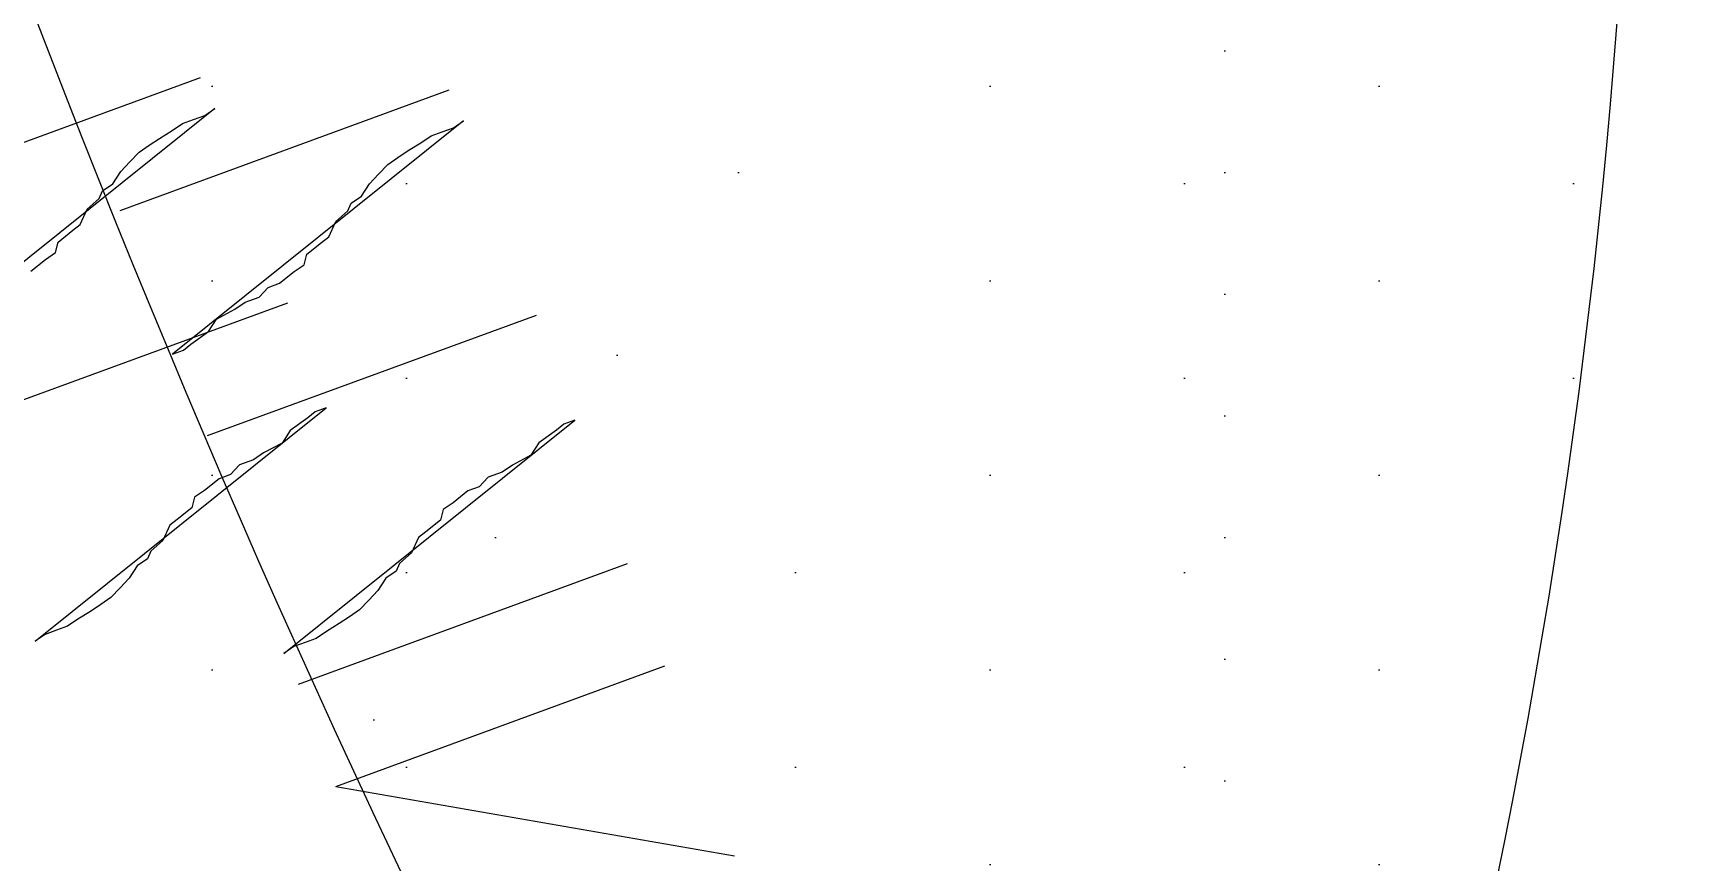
# Model space of a CAD drawing. Extents: x 3694 to 117786, y 20013 to 108631.
# Drawn here: x 68220.6 to 68315, y 30373.9 to 30421.5 of the extents above; entities that cross this region are included whole.
import ezdxf

# ---------------------------------------------------------------- set-up
doc = ezdxf.new("R2010")
doc.units = 0
doc.header["$LTSCALE"] = 1000
doc.header["$MEASUREMENT"] = 0
doc.layers.add('家具', color=253, linetype='Continuous')

msp = doc.modelspace()

# ---------------------------------------------------------------- hatches: boundary and pattern name
at = {"layer": '家具'}
h = msp.add_hatch(dxfattribs=at)
h.set_pattern_fill('DOTS', color=8, scale=335.28, angle=-90, style=0)
h.set_pattern_definition([(270, (40764.087, 11180.682), (-20.955, -10.4775), [0, -20.955])])
edge = h.paths.add_edge_path()
edge.add_spline(control_points=[(67993.171, 30063.85), (67991.347, 30072.905), (67989.564, 30081.936), (67984.129, 30110.343), (67980.695, 30129.634), (67974.752, 30168.036), (67972.296, 30187.076), (67967.7, 30231.647), (67965.824, 30257.252), (67961.066, 30334.956), (67959.04, 30388.061), (67952.128, 30468.763), (67949.186, 30495.816), (67943.11, 30536.435), (67940.807, 30549.981), (67935.525, 30577.052), (67932.521, 30590.639), (67925.162, 30620.115), (67920.727, 30635.84), (67913.02, 30661.97), (67909.81, 30672.52), (67906.634, 30682.959)], knot_values=[0.007594, 0.007594, 0.007594, 0.007594, 1.009332, 1.009332, 3.166904, 3.166904, 5.324476, 5.324476, 8.146714, 8.146714, 13.786985, 13.786985, 16.607121, 16.607121, 18.017189, 18.017189, 19.427256, 19.427256, 21.1184, 21.1184, 22.28816, 22.28816, 22.28816, 22.28816], degree=3, periodic=0)
edge.add_ellipse((69823.205, 31244.763), major_axis=(1412.244, 1412.244), ratio=1, start_angle=138.557148, end_angle=151.337437, ccw=False)
edge.add_ellipse((69823.205, 30996.932), major_axis=(1412.244, 1412.244), ratio=1, start_angle=118.662563, end_angle=131.442852, ccw=False)
edge.add_spline(control_points=[(67906.634, 31558.737), (67909.81, 31569.175), (67913.02, 31579.726), (67920.727, 31605.856), (67925.162, 31621.581), (67932.521, 31651.056), (67935.525, 31664.643), (67940.807, 31691.714), (67943.11, 31705.261), (67949.186, 31745.88), (67952.128, 31772.932), (67957.218, 31832.352), (67959.059, 31864.616), (67960.781, 31896.489)], knot_values=[0.007594, 0.007594, 0.007594, 0.007594, 1.177354, 1.177354, 2.868498, 2.868498, 4.278566, 4.278566, 5.688634, 5.688634, 8.508769, 8.508769, 11.917873, 11.917873, 11.917873, 11.917873], degree=3, periodic=0)
edge.add_ellipse((67966.547, 31918.918), major_axis=(-16.375, 16.375), ratio=1, start_angle=120.58246, end_angle=134.19648)
edge.add_ellipse((68102.117, 32282.875), major_axis=(-290.107, 290.107), ratio=1, start_angle=115.65651, end_angle=125.45708)
edge.add_ellipse((67321.82, 31759.471), major_axis=(510.616, 510.616), ratio=1, start_angle=303.721551, end_angle=324.469816, ccw=False)
edge.add_ellipse((63554.823, 31287.666), major_axis=(3173.046, 3173.046), ratio=1, start_angle=308.357975, end_angle=319.22468, ccw=False)
edge.add_ellipse((67013.867, 30385.319), major_axis=(-756.088, 756.088), ratio=1, start_angle=220.522212, end_angle=246.006973, ccw=False)
edge.add_ellipse((68093.523, 30275.821), major_axis=(20.775, 20.775), ratio=1, start_angle=72.68605, end_angle=150.65031)
edge.add_ellipse((68351.803, 30519.224), major_axis=(269.526, 269.526), ratio=1, start_angle=176.25132, end_angle=213.93034)
edge.add_ellipse((68627.268, 30299.265), major_axis=(-269.545, 269.545), ratio=1, start_angle=68.84747, end_angle=70.56357)
edge.add_ellipse((68342.567, 28632.013), major_axis=(1063.437, 1063.437), ratio=1, start_angle=47.255077, end_angle=54.694715)
edge.add_ellipse((68138.88, 29903.694), major_axis=(153.102, 153.102), ratio=1, start_angle=58.23516, end_angle=87.29579)
edge = h.paths.add_edge_path()
edge.add_ellipse((68052.888, 29947.418), major_axis=(-59.621, 59.621), ratio=1, start_angle=82.28214, end_angle=111.86653, ccw=False)
edge.add_ellipse((68101.68, 29975.411), major_axis=(99.196, 99.196), ratio=1, start_angle=154.31922, end_angle=169.30677, ccw=False)
edge.add_ellipse((68226.478, 31486.223), major_axis=(1116.039, 1116.039), ratio=1, start_angle=215.621951, end_angle=236.675883)
edge.add_spline(control_points=[(68545.89, 29940.565), (68546.088, 29938.378), (68546.942, 29928.791), (68547.53, 29918.779), (68548.385, 29909.38)], knot_values=[0, 0, 0, 0, 0.241803, 1.05283, 1.05283, 1.05283, 1.05283], degree=3, periodic=0)
edge.add_ellipse((68586.297, 29912.68), major_axis=(-26.909, 26.909), ratio=1, start_angle=49.72716, end_angle=121.22323)
edge.add_ellipse((68256.115, 33919.223), major_axis=(2868.191, 2868.191), ratio=1, start_angle=221.659547, end_angle=229.540688, ccw=False)
edge = h.paths.add_edge_path()
edge.add_ellipse((68052.888, 32294.278), major_axis=(59.621, 59.621), ratio=1, start_angle=68.13347, end_angle=97.71786, ccw=False)
edge.add_ellipse((68256.115, 28322.473), major_axis=(-2868.191, 2868.191), ratio=1, start_angle=310.455896, end_angle=318.340453, ccw=False)
edge.add_ellipse((68586.473, 32328.98), major_axis=(26.909, 26.909), ratio=1, start_angle=58.67635, end_angle=130.01653)
edge.add_spline(control_points=[(68548.562, 32332.286), (68548.225, 32328.589), (68547.95, 32325.154), (68547.704, 32321.891)], knot_values=[0, 0, 0, 0, 0.318986, 0.318986, 0.318986, 0.318986], degree=3, periodic=0)
edge.add_ellipse((68118.216, 28776.025), major_axis=(-2525.632, 2525.632), ratio=1, start_angle=-51.906227, end_angle=-42.875408)
edge = h.paths.add_edge_path()
edge.add_ellipse((68266.776, 31858.426), major_axis=(221.162, 221.162), ratio=1, start_angle=249.06802, end_angle=320.144, ccw=False)
edge.add_ellipse((68176.053, 31598.983), major_axis=(-155.448, 155.448), ratio=1, start_angle=155.11893, end_angle=218.17184, ccw=False)
edge.add_ellipse((68799.504, 31223.883), major_axis=(405.324, 405.324), ratio=1, start_angle=117.886425, end_angle=164.473767)
edge.add_ellipse((68089.491, 30642.741), major_axis=(-258.823, 258.823), ratio=1, start_angle=229.49374, end_angle=279.80173, ccw=False)
edge.add_ellipse((68363.937, 30409.276), major_axis=(196.089, 196.089), ratio=1, start_angle=323.30763, end_angle=385.96152, ccw=False)
edge.add_ellipse((68278.006, 29953.045), major_axis=(-433.678, 433.678), ratio=1, start_angle=250.121822, end_angle=279.018877, ccw=False)
edge.add_ellipse((53145.836, 31069.663), major_axis=(661.589, 15696.882), ratio=1, start_angle=268.6990718, end_angle=269.2892955, ccw=False)
edge.add_spline(control_points=[(68823.652, 30051.87), (68816.625, 30051.428), (68809.479, 30051.328), (68801.973, 30051.609)], knot_values=[2.29351, 2.29351, 2.29351, 2.29351, 2.979733, 2.979733, 2.979733, 2.979733], degree=3, periodic=0)
edge.add_spline(control_points=[(68801.973, 30051.609), (68797.754, 30051.766), (68786.399, 30052.495), (68770.424, 30054.553), (68774.084, 30068.3), (68770.345, 30072.075), (68767.568, 30073.653)], knot_values=[2.979733, 2.979733, 2.979733, 2.979733, 3.365456, 3.990522, 4.278466, 4.605763, 4.605763, 4.605763, 4.605763], degree=3, periodic=0)
edge.add_spline(control_points=[(68767.568, 30073.653), (68764.782, 30075.235), (68761.202, 30076.384), (68757.623, 30077.532)], knot_values=[4.605763, 4.605763, 4.605763, 4.605763, 4.934211, 4.934211, 4.934211, 4.934211], degree=3, periodic=0)
edge.add_ellipse((68342.567, 28632.013), major_axis=(-1063.437, 1063.437), ratio=1, start_angle=-61.020506, end_angle=-52.795633)
edge.add_ellipse((68413.888, 30391.822), major_axis=(-212.583, 212.583), ratio=1, start_angle=161.18693, end_angle=194.36645)
edge.add_ellipse((68413.791, 30073.202), major_axis=(217.18, 217.18), ratio=1, start_angle=347.58973, end_angle=388.97478)
edge.add_ellipse((68061.756, 30199.816), major_axis=(-331.087, 331.087), ratio=1, start_angle=246.10373, end_angle=272.15361)
edge.add_ellipse((68628.875, 30184.461), major_axis=(-308.614, 308.614), ratio=1, start_angle=-10.26045, end_angle=-2.05338)
edge.add_spline(control_points=[(68331.517, 30503.935), (68322.565, 30496.886), (68300.122, 30479.214), (68309.899, 30542.457), (68286.885, 30577.511), (68259.659, 30637.112), (68292.256, 30702.743), (68273.014, 30784.508), (68257.078, 30871.339), (68197.395, 30907.475), (68188.772, 30963.019), (68155.914, 30951.199), (68154.428, 30968.365), (68153.748, 30977.301)], knot_values=[28.726228, 28.726228, 28.726228, 28.726228, 29.65137, 31.045535, 32.970907, 34.80046, 37.537981, 40.132447, 43.737998, 46.299248, 47.538816, 48.20545, 48.984057, 48.984057, 48.984057, 48.984057], degree=3, periodic=0)
edge.add_ellipse((74440.637, 31139.04), major_axis=(4446.972, 4446.972), ratio=1, start_angle=132.8462664, end_angle=136.4736959, ccw=False)
edge.add_spline(control_points=[(68156.11, 31375.385), (68157.512, 31389.271), (68160.689, 31413.779), (68204.257, 31444.793), (68224.986, 31513.372), (68260.435, 31577.017), (68249.174, 31648.504), (68285.933, 31671.158), (68318.292, 31758.012), (68318.863, 31736.773)], knot_values=[0, 0, 0, 0, 1.426784, 2.507846, 5.446644, 8.794162, 10.36551, 12.195062, 14.476347, 14.476347, 14.476347, 14.476347], degree=3, periodic=0)
edge.add_ellipse((67925.763, 31991.155), major_axis=(-331.087, 331.087), ratio=1, start_angle=192.09233, end_angle=216.81003)
edge.add_ellipse((68240.598, 32193.241), major_axis=(217.18, 217.18), ratio=1, start_angle=253.93898, end_angle=295.32403)
edge.add_ellipse((68311.899, 31882.702), major_axis=(212.583, 212.583), ratio=1, start_angle=358.54731, end_angle=364.8553)
edge.add_ellipse((68346.104, 33494.596), major_axis=(-983.775, 983.775), ratio=1, start_angle=141.588156, end_angle=151.911973)
edge.add_spline(control_points=[(68750.827, 32163.497), (68756.337, 32165.304), (68761.847, 32167.112), (68764.436, 32170.495)], knot_values=[4.42753, 4.42753, 4.42753, 4.42753, 4.934211, 4.934211, 4.934211, 4.934211], degree=3, periodic=0)
edge.add_ellipse((68272.007, 32290.216), major_axis=(358.343, 358.343), ratio=1, start_angle=262.18363, end_angle=301.33518, ccw=False)
h = msp.add_hatch(dxfattribs=at)
h.set_pattern_fill('DOTS', color=8, scale=178.816, angle=-90, style=0)
h.set_pattern_definition([(90, (52193.29, 40884.778), (-11.176, 5.588), [0, -11.176])])
edge = h.paths.add_edge_path(flags=17)
edge.add_ellipse((68101.152, 30580.721), major_axis=(23.26, 23.26), ratio=1, start_angle=292.77437, end_angle=342.57063, ccw=False)
edge.add_ellipse((68208.115, 30531.907), major_axis=(-59.905, 59.905), ratio=1, start_angle=-24.16555, end_angle=19.57519, ccw=False)
edge.add_ellipse((68166.048, 30566.042), major_axis=(32.95, 32.95), ratio=1, start_angle=30.15886, end_angle=95.07845)
edge = h.paths.add_edge_path(flags=17)
edge.add_ellipse((68856.569, 30665.537), major_axis=(-481.375, 481.375), ratio=1, start_angle=48.853074, end_angle=49.587726)
edge.add_ellipse((68231.663, 30599.708), major_axis=(-38.8, 38.8), ratio=1, start_angle=-38.46061, end_angle=33.03374, ccw=False)
edge.add_ellipse((68223.55, 30675.535), major_axis=(-15.128, 15.128), ratio=1, start_angle=2.9898, end_angle=139.99778, ccw=False)
edge.add_ellipse((68268.102, 30622.112), major_axis=(64.198, 64.198), ratio=1, start_angle=86.74353, end_angle=136.46506)
edge = h.paths.add_edge_path()
edge.add_ellipse((68440.144, 30597.61), major_axis=(242.037, 242.037), ratio=1, start_angle=141.85022, end_angle=191.46058)
edge.add_spline(control_points=[(68251.024, 30312.307), (68258.965, 30305.726), (68269.071, 30297.35), (68277.659, 30302.979), (68279.382, 30304.569)], knot_values=[0, 0, 0, 0, 1.422385, 1.810205, 1.810205, 1.810205, 1.810205], degree=3, periodic=0)
edge.add_ellipse((68856.569, 30665.537), major_axis=(481.375, 481.375), ratio=1, start_angle=162.428635, end_angle=167.021492, ccw=False)
edge.add_ellipse((68413.533, 30611.588), major_axis=(216.102, 216.102), ratio=1, start_angle=142.0668, end_angle=193.16545, ccw=False)
edge.add_ellipse((68567.501, 30676.442), major_axis=(331.349, 331.349), ratio=1, start_angle=104.74345, end_angle=147.62897, ccw=False)
edge.add_ellipse((69157.15, 30817.275), major_axis=(-706.377, 706.377), ratio=1, start_angle=36.922376, end_angle=39.52687, ccw=False)
edge.add_spline(control_points=[(68168.093, 30957.645), (68164.374, 30957.81), (68153.097, 30955.65), (68150.206, 30943.957), (68148.254, 30936.063)], knot_values=[0, 0, 0, 0, 0.581976, 1.791185, 1.791185, 1.791185, 1.791185], degree=3, periodic=0)
edge.add_ellipse((68598.094, 30686.51), major_axis=(363.754, 363.754), ratio=1, start_angle=105.98022, end_angle=149.60644)
edge = h.paths.add_edge_path()
edge.add_spline(control_points=[(68192.047, 30937.99), (68188.168, 30944.995), (68182.775, 30954.733), (68171.278, 30957.503), (68168.093, 30957.645)], knot_values=[1.791185, 1.791185, 1.791185, 1.791185, 3.069002, 3.567392, 3.567392, 3.567392, 3.567392], degree=3, periodic=0)
edge.add_ellipse((69157.15, 30817.275), major_axis=(706.377, 706.377), ratio=1, start_angle=126.922376, end_angle=129.52687)
edge.add_ellipse((67857.201, 30658.297), major_axis=(281.069, 281.069), ratio=1, start_angle=311.0682, end_angle=354.76642, ccw=False)
edge.add_ellipse((67851.2, 30493.547), major_axis=(300.796, 300.796), ratio=1, start_angle=295.55674, end_angle=333.85776, ccw=False)
edge.add_ellipse((68856.569, 30665.537), major_axis=(481.375, 481.375), ratio=1, start_angle=162.428635, end_angle=167.021492)
edge.add_spline(control_points=[(68279.382, 30304.569), (68281.996, 30306.981), (68289.124, 30316.999), (68292.251, 30326.828), (68294.348, 30333.422)], knot_values=[1.810205, 1.810205, 1.810205, 1.810205, 2.398758, 3.598447, 3.598447, 3.598447, 3.598447], degree=3, periodic=0)
edge.add_ellipse((67924.046, 30451.425), major_axis=(-274.817, 274.817), ratio=1, start_angle=207.32467, end_angle=252.14849)
edge.add_ellipse((67979.593, 30720.11), major_axis=(-215.184, 215.184), ratio=1, start_angle=207.53249, end_angle=270.7223)
h = msp.add_hatch(dxfattribs=at)
h.set_pattern_fill('DOTS', color=8, scale=111.76, angle=-90, style=0)
h.set_pattern_definition([(270, (91521.155, 120994.9705), (-6.985, -3.4925), [0, -6.985])])
edge = h.paths.add_edge_path()
edge.add_ellipse((68298.844, 29954.887), major_axis=(290.107, 290.107), ratio=1, start_angle=406.03446, end_angle=414.81352, ccw=False)
edge.add_ellipse((68422.645, 30408.224), major_axis=(-97.662, 97.662), ratio=1, start_angle=18.01981, end_angle=63.19686, ccw=False)
edge.add_ellipse((68628.875, 30184.461), major_axis=(308.614, 308.614), ratio=1, start_angle=93.98464, end_angle=111.40515)

# ---------------------------------------------------------------- linework, layer by layer
at = {"layer": '家具', "color": 8, "linetype": 'Continuous'}
for p, q in [((68230.172, 30418.933, 0), (68211.268, 30412.007, 0)), ((68230.172, 30418.933, 0), (68211.268, 30412.007, 0)), ((68230.172, 30418.933, 0), (68211.268, 30412.007, 0)), ((68230.172, 30418.933, 0), (68211.268, 30412.007, 0)), ((68244.46, 30418.229, 0), (68225.557, 30411.303, 0)), ((68244.46, 30418.229, 0), (68225.557, 30411.303, 0)), ((68244.46, 30418.229, 0), (68225.557, 30411.303, 0)), ((68244.46, 30418.229, 0), (68225.557, 30411.303, 0)), ((68231.016, 30417.174, 0), (68214.286, 30403.771, 0)), ((68231.016, 30417.174, 0), (68214.286, 30403.771, 0)), ((68231.016, 30417.174, 0), (68214.286, 30403.771, 0)), ((68231.016, 30417.174, 0), (68214.286, 30403.771, 0)), ((68245.305, 30416.47, 0), (68228.575, 30403.067, 0)), ((68245.305, 30416.47, 0), (68228.575, 30403.067, 0)), ((68245.305, 30416.47, 0), (68228.575, 30403.067, 0)), ((68245.305, 30416.47, 0), (68228.575, 30403.067, 0)), ((68229.15, 30416.309, 0), (68229.792, 30416.544, 0)), ((68229.15, 30416.309, 0), (68229.792, 30416.544, 0)), ((68229.15, 30416.309, 0), (68229.792, 30416.544, 0)), ((68229.15, 30416.309, 0), (68229.792, 30416.544, 0)), ((68229.792, 30416.544, 0), (68230.433, 30416.779, 0)), ((68229.792, 30416.544, 0), (68230.433, 30416.779, 0)), ((68229.792, 30416.544, 0), (68230.433, 30416.779, 0)), ((68229.792, 30416.544, 0), (68230.433, 30416.779, 0)), ((68230.433, 30416.779, 0), (68231.016, 30417.174, 0)), ((68230.433, 30416.779, 0), (68231.016, 30417.174, 0)), ((68230.433, 30416.779, 0), (68231.016, 30417.174, 0)), ((68230.433, 30416.779, 0), (68231.016, 30417.174, 0)), ((68244.722, 30416.075, 0), (68245.305, 30416.47, 0)), ((68244.722, 30416.075, 0), (68245.305, 30416.47, 0)), ((68244.722, 30416.075, 0), (68245.305, 30416.47, 0)), ((68244.722, 30416.075, 0), (68245.305, 30416.47, 0)), ((68227.243, 30415.064, 0), (68227.826, 30415.46, 0)), ((68227.243, 30415.064, 0), (68227.826, 30415.46, 0)), ((68227.243, 30415.064, 0), (68227.826, 30415.46, 0)), ((68227.243, 30415.064, 0), (68227.826, 30415.46, 0)), ((68227.826, 30415.46, 0), (68228.568, 30415.914, 0)), ((68227.826, 30415.46, 0), (68228.568, 30415.914, 0)), ((68227.826, 30415.46, 0), (68228.568, 30415.914, 0)), ((68227.826, 30415.46, 0), (68228.568, 30415.914, 0)), ((68228.568, 30415.914, 0), (68229.15, 30416.309, 0)), ((68228.568, 30415.914, 0), (68229.15, 30416.309, 0)), ((68228.568, 30415.914, 0), (68229.15, 30416.309, 0)), ((68228.568, 30415.914, 0), (68229.15, 30416.309, 0)), ((68242.857, 30415.21, 0), (68243.439, 30415.605, 0)), ((68242.857, 30415.21, 0), (68243.439, 30415.605, 0)), ((68242.857, 30415.21, 0), (68243.439, 30415.605, 0)), ((68242.857, 30415.21, 0), (68243.439, 30415.605, 0)), ((68243.439, 30415.605, 0), (68244.081, 30415.84, 0)), ((68243.439, 30415.605, 0), (68244.081, 30415.84, 0)), ((68243.439, 30415.605, 0), (68244.081, 30415.84, 0)), ((68243.439, 30415.605, 0), (68244.081, 30415.84, 0)), ((68244.081, 30415.84, 0), (68244.722, 30416.075, 0)), ((68244.081, 30415.84, 0), (68244.722, 30416.075, 0)), ((68244.081, 30415.84, 0), (68244.722, 30416.075, 0)), ((68244.081, 30415.84, 0), (68244.722, 30416.075, 0)), ((68226.137, 30414.113, 0), (68226.66, 30414.669, 0)), ((68226.137, 30414.113, 0), (68226.66, 30414.669, 0)), ((68226.137, 30414.113, 0), (68226.66, 30414.669, 0)), ((68226.137, 30414.113, 0), (68226.66, 30414.669, 0)), ((68226.66, 30414.669, 0), (68227.243, 30415.064, 0)), ((68226.66, 30414.669, 0), (68227.243, 30415.064, 0)), ((68226.66, 30414.669, 0), (68227.243, 30415.064, 0)), ((68226.66, 30414.669, 0), (68227.243, 30415.064, 0)), ((68241.532, 30414.361, 0), (68242.115, 30414.756, 0)), ((68241.532, 30414.361, 0), (68242.115, 30414.756, 0)), ((68241.532, 30414.361, 0), (68242.115, 30414.756, 0)), ((68241.532, 30414.361, 0), (68242.115, 30414.756, 0)), ((68242.115, 30414.756, 0), (68242.857, 30415.21, 0)), ((68242.115, 30414.756, 0), (68242.857, 30415.21, 0)), ((68242.115, 30414.756, 0), (68242.857, 30415.21, 0)), ((68242.115, 30414.756, 0), (68242.857, 30415.21, 0)), ((68225.148, 30412.842, 0), (68225.613, 30413.558, 0)), ((68225.148, 30412.842, 0), (68225.613, 30413.558, 0)), ((68225.148, 30412.842, 0), (68225.613, 30413.558, 0)), ((68225.148, 30412.842, 0), (68225.613, 30413.558, 0)), ((68225.613, 30413.558, 0), (68226.137, 30414.113, 0)), ((68225.613, 30413.558, 0), (68226.137, 30414.113, 0)), ((68225.613, 30413.558, 0), (68226.137, 30414.113, 0)), ((68225.613, 30413.558, 0), (68226.137, 30414.113, 0)), ((68240.425, 30413.41, 0), (68240.949, 30413.965, 0)), ((68240.425, 30413.41, 0), (68240.949, 30413.965, 0)), ((68240.425, 30413.41, 0), (68240.949, 30413.965, 0)), ((68240.425, 30413.41, 0), (68240.949, 30413.965, 0)), ((68240.949, 30413.965, 0), (68241.532, 30414.361, 0)), ((68240.949, 30413.965, 0), (68241.532, 30414.361, 0)), ((68240.949, 30413.965, 0), (68241.532, 30414.361, 0)), ((68240.949, 30413.965, 0), (68241.532, 30414.361, 0)), ((68224.565, 30412.446, 0), (68225.148, 30412.842, 0)), ((68224.565, 30412.446, 0), (68225.148, 30412.842, 0)), ((68224.565, 30412.446, 0), (68225.148, 30412.842, 0)), ((68224.565, 30412.446, 0), (68225.148, 30412.842, 0)), ((68239.436, 30412.138, 0), (68239.902, 30412.854, 0)), ((68239.436, 30412.138, 0), (68239.902, 30412.854, 0)), ((68239.436, 30412.138, 0), (68239.902, 30412.854, 0)), ((68239.436, 30412.138, 0), (68239.902, 30412.854, 0)), ((68239.902, 30412.854, 0), (68240.425, 30413.41, 0)), ((68239.902, 30412.854, 0), (68240.425, 30413.41, 0)), ((68239.902, 30412.854, 0), (68240.425, 30413.41, 0)), ((68239.902, 30412.854, 0), (68240.425, 30413.41, 0)), ((68223.677, 30411.394, 0), (68224.362, 30412.008, 0)), ((68223.677, 30411.394, 0), (68224.362, 30412.008, 0)), ((68223.677, 30411.394, 0), (68224.362, 30412.008, 0)), ((68223.677, 30411.394, 0), (68224.362, 30412.008, 0)), ((68224.362, 30412.008, 0), (68224.565, 30412.446, 0)), ((68224.362, 30412.008, 0), (68224.565, 30412.446, 0)), ((68224.362, 30412.008, 0), (68224.565, 30412.446, 0)), ((68224.362, 30412.008, 0), (68224.565, 30412.446, 0)), ((68238.651, 30411.304, 0), (68238.854, 30411.743, 0)), ((68238.651, 30411.304, 0), (68238.854, 30411.743, 0)), ((68238.651, 30411.304, 0), (68238.854, 30411.743, 0)), ((68238.651, 30411.304, 0), (68238.854, 30411.743, 0)), ((68238.854, 30411.743, 0), (68239.436, 30412.138, 0)), ((68238.854, 30411.743, 0), (68239.436, 30412.138, 0)), ((68238.854, 30411.743, 0), (68239.436, 30412.138, 0)), ((68238.854, 30411.743, 0), (68239.436, 30412.138, 0)), ((68223.271, 30410.517, 0), (68223.677, 30411.394, 0)), ((68223.271, 30410.517, 0), (68223.677, 30411.394, 0)), ((68223.271, 30410.517, 0), (68223.677, 30411.394, 0)), ((68223.271, 30410.517, 0), (68223.677, 30411.394, 0)), ((68237.56, 30409.814, 0), (68237.966, 30410.69, 0)), ((68237.56, 30409.814, 0), (68237.966, 30410.69, 0)), ((68237.56, 30409.814, 0), (68237.966, 30410.69, 0)), ((68237.56, 30409.814, 0), (68237.966, 30410.69, 0)), ((68237.966, 30410.69, 0), (68238.651, 30411.304, 0)), ((68237.966, 30410.69, 0), (68238.651, 30411.304, 0)), ((68237.966, 30410.69, 0), (68238.651, 30411.304, 0)), ((68237.966, 30410.69, 0), (68238.651, 30411.304, 0)), ((68222.004, 30409.508, 0), (68222.849, 30410.181, 0)), ((68222.004, 30409.508, 0), (68222.849, 30410.181, 0)), ((68222.004, 30409.508, 0), (68222.849, 30410.181, 0)), ((68222.004, 30409.508, 0), (68222.849, 30410.181, 0)), ((68222.849, 30410.181, 0), (68223.271, 30410.517, 0)), ((68222.849, 30410.181, 0), (68223.271, 30410.517, 0)), ((68222.849, 30410.181, 0), (68223.271, 30410.517, 0)), ((68222.849, 30410.181, 0), (68223.271, 30410.517, 0)), ((68237.138, 30409.477, 0), (68237.56, 30409.814, 0)), ((68237.138, 30409.477, 0), (68237.56, 30409.814, 0)), ((68237.138, 30409.477, 0), (68237.56, 30409.814, 0)), ((68237.138, 30409.477, 0), (68237.56, 30409.814, 0)), ((68221.277, 30408.514, 0), (68221.86, 30408.909, 0)), ((68221.277, 30408.514, 0), (68221.86, 30408.909, 0)), ((68221.277, 30408.514, 0), (68221.86, 30408.909, 0)), ((68221.277, 30408.514, 0), (68221.86, 30408.909, 0)), ((68221.86, 30408.909, 0), (68222.004, 30409.508, 0)), ((68221.86, 30408.909, 0), (68222.004, 30409.508, 0)), ((68221.86, 30408.909, 0), (68222.004, 30409.508, 0)), ((68221.86, 30408.909, 0), (68222.004, 30409.508, 0)), ((68236.149, 30408.205, 0), (68236.293, 30408.804, 0)), ((68236.149, 30408.205, 0), (68236.293, 30408.804, 0)), ((68236.149, 30408.205, 0), (68236.293, 30408.804, 0)), ((68236.149, 30408.205, 0), (68236.293, 30408.804, 0)), ((68236.293, 30408.804, 0), (68237.138, 30409.477, 0)), ((68236.293, 30408.804, 0), (68237.138, 30409.477, 0)), ((68236.293, 30408.804, 0), (68237.138, 30409.477, 0)), ((68236.293, 30408.804, 0), (68237.138, 30409.477, 0)), ((68220.433, 30407.841, 0), (68221.277, 30408.514, 0)), ((68220.433, 30407.841, 0), (68221.277, 30408.514, 0)), ((68220.433, 30407.841, 0), (68221.277, 30408.514, 0)), ((68220.433, 30407.841, 0), (68221.277, 30408.514, 0)), ((68235.566, 30407.81, 0), (68236.149, 30408.205, 0)), ((68235.566, 30407.81, 0), (68236.149, 30408.205, 0)), ((68235.566, 30407.81, 0), (68236.149, 30408.205, 0)), ((68235.566, 30407.81, 0), (68236.149, 30408.205, 0)), ((68233.556, 30406.347, 0), (68234.08, 30406.902, 0)), ((68233.556, 30406.347, 0), (68234.08, 30406.902, 0)), ((68233.556, 30406.347, 0), (68234.08, 30406.902, 0)), ((68233.556, 30406.347, 0), (68234.08, 30406.902, 0)), ((68234.08, 30406.902, 0), (68234.721, 30407.137, 0)), ((68234.08, 30406.902, 0), (68234.721, 30407.137, 0)), ((68234.08, 30406.902, 0), (68234.721, 30407.137, 0)), ((68234.08, 30406.902, 0), (68234.721, 30407.137, 0)), ((68234.721, 30407.137, 0), (68235.566, 30407.81, 0)), ((68234.721, 30407.137, 0), (68235.566, 30407.81, 0)), ((68234.721, 30407.137, 0), (68235.566, 30407.81, 0)), ((68234.721, 30407.137, 0), (68235.566, 30407.81, 0)), ((68216.303, 30399.093, 0), (68235.206, 30406.018, 0)), ((68216.303, 30399.093, 0), (68235.206, 30406.018, 0)), ((68216.303, 30399.093, 0), (68235.206, 30406.018, 0)), ((68216.303, 30399.093, 0), (68235.206, 30406.018, 0)), ((68232.171, 30405.658, 0), (68232.754, 30406.053, 0)), ((68232.171, 30405.658, 0), (68232.754, 30406.053, 0)), ((68232.171, 30405.658, 0), (68232.754, 30406.053, 0)), ((68232.171, 30405.658, 0), (68232.754, 30406.053, 0)), ((68232.754, 30406.053, 0), (68233.556, 30406.347, 0)), ((68232.754, 30406.053, 0), (68233.556, 30406.347, 0)), ((68232.754, 30406.053, 0), (68233.556, 30406.347, 0)), ((68232.754, 30406.053, 0), (68233.556, 30406.347, 0)), ((68230.592, 30398.389, 0), (68249.495, 30405.315, 0)), ((68230.592, 30398.389, 0), (68249.495, 30405.315, 0)), ((68230.592, 30398.389, 0), (68249.495, 30405.315, 0)), ((68230.592, 30398.389, 0), (68249.495, 30405.315, 0)), ((68230.643, 30404.371, 0), (68231.109, 30405.087, 0)), ((68230.643, 30404.371, 0), (68231.109, 30405.087, 0)), ((68230.643, 30404.371, 0), (68231.109, 30405.087, 0)), ((68230.643, 30404.371, 0), (68231.109, 30405.087, 0)), ((68231.109, 30405.087, 0), (68232.171, 30405.658, 0)), ((68231.109, 30405.087, 0), (68232.171, 30405.658, 0)), ((68231.109, 30405.087, 0), (68232.171, 30405.658, 0)), ((68231.109, 30405.087, 0), (68232.171, 30405.658, 0)), ((68229.639, 30403.639, 0), (68230.643, 30404.371, 0)), ((68229.639, 30403.639, 0), (68230.643, 30404.371, 0)), ((68229.639, 30403.639, 0), (68230.643, 30404.371, 0)), ((68229.639, 30403.639, 0), (68230.643, 30404.371, 0)), ((68228.575, 30403.067, 0), (68229.216, 30403.302, 0)), ((68228.575, 30403.067, 0), (68229.216, 30403.302, 0)), ((68228.575, 30403.067, 0), (68229.216, 30403.302, 0)), ((68228.575, 30403.067, 0), (68229.216, 30403.302, 0)), ((68229.216, 30403.302, 0), (68229.639, 30403.639, 0)), ((68229.216, 30403.302, 0), (68229.639, 30403.639, 0)), ((68229.216, 30403.302, 0), (68229.639, 30403.639, 0)), ((68229.216, 30403.302, 0), (68229.639, 30403.639, 0)), ((68220.686, 30386.58, 0), (68237.417, 30399.983, 0)), ((68220.686, 30386.58, 0), (68237.417, 30399.983, 0)), ((68220.686, 30386.58, 0), (68237.417, 30399.983, 0)), ((68220.686, 30386.58, 0), (68237.417, 30399.983, 0)), ((68236.353, 30399.412, 0), (68235.349, 30398.68, 0)), ((68236.353, 30399.412, 0), (68235.349, 30398.68, 0)), ((68236.353, 30399.412, 0), (68235.349, 30398.68, 0)), ((68236.353, 30399.412, 0), (68235.349, 30398.68, 0)), ((68236.776, 30399.748, 0), (68236.353, 30399.412, 0)), ((68236.776, 30399.748, 0), (68236.353, 30399.412, 0)), ((68236.776, 30399.748, 0), (68236.353, 30399.412, 0)), ((68236.776, 30399.748, 0), (68236.353, 30399.412, 0)), ((68237.417, 30399.983, 0), (68236.776, 30399.748, 0)), ((68237.417, 30399.983, 0), (68236.776, 30399.748, 0)), ((68237.417, 30399.983, 0), (68236.776, 30399.748, 0)), ((68237.417, 30399.983, 0), (68236.776, 30399.748, 0)), ((68235.349, 30398.68, 0), (68234.883, 30397.964, 0)), ((68235.349, 30398.68, 0), (68234.883, 30397.964, 0)), ((68235.349, 30398.68, 0), (68234.883, 30397.964, 0)), ((68235.349, 30398.68, 0), (68234.883, 30397.964, 0)), ((68234.975, 30385.876, 0), (68251.706, 30399.279, 0)), ((68234.975, 30385.876, 0), (68251.706, 30399.279, 0)), ((68234.975, 30385.876, 0), (68251.706, 30399.279, 0)), ((68234.975, 30385.876, 0), (68251.706, 30399.279, 0)), ((68250.642, 30398.708, 0), (68249.637, 30397.976, 0)), ((68250.642, 30398.708, 0), (68249.637, 30397.976, 0)), ((68250.642, 30398.708, 0), (68249.637, 30397.976, 0)), ((68250.642, 30398.708, 0), (68249.637, 30397.976, 0)), ((68251.065, 30399.044, 0), (68250.642, 30398.708, 0)), ((68251.065, 30399.044, 0), (68250.642, 30398.708, 0)), ((68251.065, 30399.044, 0), (68250.642, 30398.708, 0)), ((68251.065, 30399.044, 0), (68250.642, 30398.708, 0)), ((68251.706, 30399.279, 0), (68251.065, 30399.044, 0)), ((68251.706, 30399.279, 0), (68251.065, 30399.044, 0)), ((68251.706, 30399.279, 0), (68251.065, 30399.044, 0)), ((68251.706, 30399.279, 0), (68251.065, 30399.044, 0)), ((68234.883, 30397.964, 0), (68233.82, 30397.392, 0)), ((68234.883, 30397.964, 0), (68233.82, 30397.392, 0)), ((68234.883, 30397.964, 0), (68233.82, 30397.392, 0)), ((68234.883, 30397.964, 0), (68233.82, 30397.392, 0)), ((68249.637, 30397.976, 0), (68249.172, 30397.26, 0)), ((68249.637, 30397.976, 0), (68249.172, 30397.26, 0)), ((68249.637, 30397.976, 0), (68249.172, 30397.26, 0)), ((68249.637, 30397.976, 0), (68249.172, 30397.26, 0)), ((68232.435, 30396.703, 0), (68231.911, 30396.148, 0)), ((68232.435, 30396.703, 0), (68231.911, 30396.148, 0)), ((68232.435, 30396.703, 0), (68231.911, 30396.148, 0)), ((68232.435, 30396.703, 0), (68231.911, 30396.148, 0)), ((68233.237, 30396.997, 0), (68232.435, 30396.703, 0)), ((68233.237, 30396.997, 0), (68232.435, 30396.703, 0)), ((68233.237, 30396.997, 0), (68232.435, 30396.703, 0)), ((68233.237, 30396.997, 0), (68232.435, 30396.703, 0)), ((68233.82, 30397.392, 0), (68233.237, 30396.997, 0)), ((68233.82, 30397.392, 0), (68233.237, 30396.997, 0)), ((68233.82, 30397.392, 0), (68233.237, 30396.997, 0)), ((68233.82, 30397.392, 0), (68233.237, 30396.997, 0)), ((68248.109, 30396.688, 0), (68247.526, 30396.293, 0)), ((68248.109, 30396.688, 0), (68247.526, 30396.293, 0)), ((68248.109, 30396.688, 0), (68247.526, 30396.293, 0)), ((68248.109, 30396.688, 0), (68247.526, 30396.293, 0)), ((68249.172, 30397.26, 0), (68248.109, 30396.688, 0)), ((68249.172, 30397.26, 0), (68248.109, 30396.688, 0)), ((68249.172, 30397.26, 0), (68248.109, 30396.688, 0)), ((68249.172, 30397.26, 0), (68248.109, 30396.688, 0)), ((68231.27, 30395.913, 0), (68230.425, 30395.24, 0)), ((68231.27, 30395.913, 0), (68230.425, 30395.24, 0)), ((68231.27, 30395.913, 0), (68230.425, 30395.24, 0)), ((68231.27, 30395.913, 0), (68230.425, 30395.24, 0)), ((68231.911, 30396.148, 0), (68231.27, 30395.913, 0)), ((68231.911, 30396.148, 0), (68231.27, 30395.913, 0)), ((68231.911, 30396.148, 0), (68231.27, 30395.913, 0)), ((68231.911, 30396.148, 0), (68231.27, 30395.913, 0)), ((68246.724, 30395.999, 0), (68246.2, 30395.444, 0)), ((68246.724, 30395.999, 0), (68246.2, 30395.444, 0)), ((68246.724, 30395.999, 0), (68246.2, 30395.444, 0)), ((68246.724, 30395.999, 0), (68246.2, 30395.444, 0)), ((68247.526, 30396.293, 0), (68246.724, 30395.999, 0)), ((68247.526, 30396.293, 0), (68246.724, 30395.999, 0)), ((68247.526, 30396.293, 0), (68246.724, 30395.999, 0)), ((68247.526, 30396.293, 0), (68246.724, 30395.999, 0)), ((68229.843, 30394.845, 0), (68229.698, 30394.246, 0)), ((68229.843, 30394.845, 0), (68229.698, 30394.246, 0)), ((68229.843, 30394.845, 0), (68229.698, 30394.246, 0)), ((68229.843, 30394.845, 0), (68229.698, 30394.246, 0)), ((68230.425, 30395.24, 0), (68229.843, 30394.845, 0)), ((68230.425, 30395.24, 0), (68229.843, 30394.845, 0)), ((68230.425, 30395.24, 0), (68229.843, 30394.845, 0)), ((68230.425, 30395.24, 0), (68229.843, 30394.845, 0)), ((68245.559, 30395.209, 0), (68244.714, 30394.536, 0)), ((68245.559, 30395.209, 0), (68244.714, 30394.536, 0)), ((68245.559, 30395.209, 0), (68244.714, 30394.536, 0)), ((68245.559, 30395.209, 0), (68244.714, 30394.536, 0)), ((68246.2, 30395.444, 0), (68245.559, 30395.209, 0)), ((68246.2, 30395.444, 0), (68245.559, 30395.209, 0)), ((68246.2, 30395.444, 0), (68245.559, 30395.209, 0)), ((68246.2, 30395.444, 0), (68245.559, 30395.209, 0)), ((68229.698, 30394.246, 0), (68228.854, 30393.573, 0)), ((68229.698, 30394.246, 0), (68228.854, 30393.573, 0)), ((68229.698, 30394.246, 0), (68228.854, 30393.573, 0)), ((68229.698, 30394.246, 0), (68228.854, 30393.573, 0)), ((68244.131, 30394.141, 0), (68243.987, 30393.542, 0)), ((68244.131, 30394.141, 0), (68243.987, 30393.542, 0)), ((68244.131, 30394.141, 0), (68243.987, 30393.542, 0)), ((68244.131, 30394.141, 0), (68243.987, 30393.542, 0)), ((68244.714, 30394.536, 0), (68244.131, 30394.141, 0)), ((68244.714, 30394.536, 0), (68244.131, 30394.141, 0)), ((68244.714, 30394.536, 0), (68244.131, 30394.141, 0)), ((68244.714, 30394.536, 0), (68244.131, 30394.141, 0)), ((68228.432, 30393.237, 0), (68228.026, 30392.36, 0)), ((68228.432, 30393.237, 0), (68228.026, 30392.36, 0)), ((68228.432, 30393.237, 0), (68228.026, 30392.36, 0)), ((68228.432, 30393.237, 0), (68228.026, 30392.36, 0)), ((68228.854, 30393.573, 0), (68228.432, 30393.237, 0)), ((68228.854, 30393.573, 0), (68228.432, 30393.237, 0)), ((68228.854, 30393.573, 0), (68228.432, 30393.237, 0)), ((68228.854, 30393.573, 0), (68228.432, 30393.237, 0)), ((68243.143, 30392.87, 0), (68242.721, 30392.533, 0)), ((68243.143, 30392.87, 0), (68242.721, 30392.533, 0)), ((68243.143, 30392.87, 0), (68242.721, 30392.533, 0)), ((68243.143, 30392.87, 0), (68242.721, 30392.533, 0)), ((68243.987, 30393.542, 0), (68243.143, 30392.87, 0)), ((68243.987, 30393.542, 0), (68243.143, 30392.87, 0)), ((68243.987, 30393.542, 0), (68243.143, 30392.87, 0)), ((68243.987, 30393.542, 0), (68243.143, 30392.87, 0)), ((68228.026, 30392.36, 0), (68227.341, 30391.746, 0)), ((68228.026, 30392.36, 0), (68227.341, 30391.746, 0)), ((68228.026, 30392.36, 0), (68227.341, 30391.746, 0)), ((68228.026, 30392.36, 0), (68227.341, 30391.746, 0)), ((68242.721, 30392.533, 0), (68242.315, 30391.657, 0)), ((68242.721, 30392.533, 0), (68242.315, 30391.657, 0)), ((68242.721, 30392.533, 0), (68242.315, 30391.657, 0)), ((68242.721, 30392.533, 0), (68242.315, 30391.657, 0)), ((68226.556, 30390.912, 0), (68226.09, 30390.196, 0)), ((68226.556, 30390.912, 0), (68226.09, 30390.196, 0)), ((68226.556, 30390.912, 0), (68226.09, 30390.196, 0)), ((68226.556, 30390.912, 0), (68226.09, 30390.196, 0)), ((68227.138, 30391.308, 0), (68226.556, 30390.912, 0)), ((68227.138, 30391.308, 0), (68226.556, 30390.912, 0)), ((68227.138, 30391.308, 0), (68226.556, 30390.912, 0)), ((68227.138, 30391.308, 0), (68226.556, 30390.912, 0)), ((68227.341, 30391.746, 0), (68227.138, 30391.308, 0)), ((68227.341, 30391.746, 0), (68227.138, 30391.308, 0)), ((68227.341, 30391.746, 0), (68227.138, 30391.308, 0)), ((68227.341, 30391.746, 0), (68227.138, 30391.308, 0)), ((68235.82, 30384.117, 0), (68254.724, 30391.043, 0)), ((68235.82, 30384.117, 0), (68254.724, 30391.043, 0)), ((68235.82, 30384.117, 0), (68254.724, 30391.043, 0)), ((68235.82, 30384.117, 0), (68254.724, 30391.043, 0)), ((68241.63, 30391.042, 0), (68241.427, 30390.604, 0)), ((68241.63, 30391.042, 0), (68241.427, 30390.604, 0)), ((68241.63, 30391.042, 0), (68241.427, 30390.604, 0)), ((68241.63, 30391.042, 0), (68241.427, 30390.604, 0)), ((68242.315, 30391.657, 0), (68241.63, 30391.042, 0)), ((68242.315, 30391.657, 0), (68241.63, 30391.042, 0)), ((68242.315, 30391.657, 0), (68241.63, 30391.042, 0)), ((68242.315, 30391.657, 0), (68241.63, 30391.042, 0)), ((68226.09, 30390.196, 0), (68225.567, 30389.641, 0)), ((68226.09, 30390.196, 0), (68225.567, 30389.641, 0)), ((68226.09, 30390.196, 0), (68225.567, 30389.641, 0)), ((68226.09, 30390.196, 0), (68225.567, 30389.641, 0)), ((68240.845, 30390.209, 0), (68240.379, 30389.493, 0)), ((68240.845, 30390.209, 0), (68240.379, 30389.493, 0)), ((68240.845, 30390.209, 0), (68240.379, 30389.493, 0)), ((68240.845, 30390.209, 0), (68240.379, 30389.493, 0)), ((68241.427, 30390.604, 0), (68240.845, 30390.209, 0)), ((68241.427, 30390.604, 0), (68240.845, 30390.209, 0)), ((68241.427, 30390.604, 0), (68240.845, 30390.209, 0)), ((68241.427, 30390.604, 0), (68240.845, 30390.209, 0)), ((68225.043, 30389.085, 0), (68224.46, 30388.69, 0)), ((68225.043, 30389.085, 0), (68224.46, 30388.69, 0)), ((68225.043, 30389.085, 0), (68224.46, 30388.69, 0)), ((68225.043, 30389.085, 0), (68224.46, 30388.69, 0)), ((68225.567, 30389.641, 0), (68225.043, 30389.085, 0)), ((68225.567, 30389.641, 0), (68225.043, 30389.085, 0)), ((68225.567, 30389.641, 0), (68225.043, 30389.085, 0)), ((68225.567, 30389.641, 0), (68225.043, 30389.085, 0)), ((68240.379, 30389.493, 0), (68239.855, 30388.937, 0)), ((68240.379, 30389.493, 0), (68239.855, 30388.937, 0)), ((68240.379, 30389.493, 0), (68239.855, 30388.937, 0)), ((68240.379, 30389.493, 0), (68239.855, 30388.937, 0)), ((68223.877, 30388.294, 0), (68223.134, 30387.84, 0)), ((68223.877, 30388.294, 0), (68223.134, 30387.84, 0)), ((68223.877, 30388.294, 0), (68223.134, 30387.84, 0)), ((68223.877, 30388.294, 0), (68223.134, 30387.84, 0)), ((68224.46, 30388.69, 0), (68223.877, 30388.294, 0)), ((68224.46, 30388.69, 0), (68223.877, 30388.294, 0)), ((68224.46, 30388.69, 0), (68223.877, 30388.294, 0)), ((68224.46, 30388.69, 0), (68223.877, 30388.294, 0)), ((68239.332, 30388.381, 0), (68238.749, 30387.986, 0)), ((68239.332, 30388.381, 0), (68238.749, 30387.986, 0)), ((68239.332, 30388.381, 0), (68238.749, 30387.986, 0)), ((68239.332, 30388.381, 0), (68238.749, 30387.986, 0)), ((68239.855, 30388.937, 0), (68239.332, 30388.381, 0)), ((68239.855, 30388.937, 0), (68239.332, 30388.381, 0)), ((68239.855, 30388.937, 0), (68239.332, 30388.381, 0)), ((68239.855, 30388.937, 0), (68239.332, 30388.381, 0)), ((68221.91, 30387.21, 0), (68221.269, 30386.975, 0)), ((68221.91, 30387.21, 0), (68221.269, 30386.975, 0)), ((68221.91, 30387.21, 0), (68221.269, 30386.975, 0)), ((68221.91, 30387.21, 0), (68221.269, 30386.975, 0)), ((68222.552, 30387.445, 0), (68221.91, 30387.21, 0)), ((68222.552, 30387.445, 0), (68221.91, 30387.21, 0)), ((68222.552, 30387.445, 0), (68221.91, 30387.21, 0)), ((68222.552, 30387.445, 0), (68221.91, 30387.21, 0)), ((68223.134, 30387.84, 0), (68222.552, 30387.445, 0)), ((68223.134, 30387.84, 0), (68222.552, 30387.445, 0)), ((68223.134, 30387.84, 0), (68222.552, 30387.445, 0)), ((68223.134, 30387.84, 0), (68222.552, 30387.445, 0)), ((68237.423, 30387.136, 0), (68236.841, 30386.741, 0)), ((68237.423, 30387.136, 0), (68236.841, 30386.741, 0)), ((68237.423, 30387.136, 0), (68236.841, 30386.741, 0)), ((68237.423, 30387.136, 0), (68236.841, 30386.741, 0)), ((68238.166, 30387.591, 0), (68237.423, 30387.136, 0)), ((68238.166, 30387.591, 0), (68237.423, 30387.136, 0)), ((68238.166, 30387.591, 0), (68237.423, 30387.136, 0)), ((68238.166, 30387.591, 0), (68237.423, 30387.136, 0)), ((68238.749, 30387.986, 0), (68238.166, 30387.591, 0)), ((68238.749, 30387.986, 0), (68238.166, 30387.591, 0)), ((68238.749, 30387.986, 0), (68238.166, 30387.591, 0)), ((68238.749, 30387.986, 0), (68238.166, 30387.591, 0)), ((68221.269, 30386.975, 0), (68220.686, 30386.58, 0)), ((68221.269, 30386.975, 0), (68220.686, 30386.58, 0)), ((68221.269, 30386.975, 0), (68220.686, 30386.58, 0)), ((68221.269, 30386.975, 0), (68220.686, 30386.58, 0)), ((68235.558, 30386.271, 0), (68234.975, 30385.876, 0)), ((68235.558, 30386.271, 0), (68234.975, 30385.876, 0)), ((68235.558, 30386.271, 0), (68234.975, 30385.876, 0)), ((68235.558, 30386.271, 0), (68234.975, 30385.876, 0)), ((68236.199, 30386.506, 0), (68235.558, 30386.271, 0)), ((68236.199, 30386.506, 0), (68235.558, 30386.271, 0)), ((68236.199, 30386.506, 0), (68235.558, 30386.271, 0)), ((68236.199, 30386.506, 0), (68235.558, 30386.271, 0)), ((68236.841, 30386.741, 0), (68236.199, 30386.506, 0)), ((68236.841, 30386.741, 0), (68236.199, 30386.506, 0)), ((68236.841, 30386.741, 0), (68236.199, 30386.506, 0)), ((68236.841, 30386.741, 0), (68236.199, 30386.506, 0)), ((68237.974, 30378.241, 0), (68256.877, 30385.166, 0)), ((68237.974, 30378.241, 0), (68256.877, 30385.166, 0)), ((68237.974, 30378.241, 0), (68256.877, 30385.166, 0)), ((68237.974, 30378.241, 0), (68256.877, 30385.166, 0)), ((68237.974, 30378.241, 0), (68260.875, 30374.253, 0)), ((68237.974, 30378.241, 0), (68260.875, 30374.253, 0)), ((68237.974, 30378.241, 0), (68260.875, 30374.253, 0)), ((68237.974, 30378.241, 0), (68260.875, 30374.253, 0))]:
    msp.add_line(p, q, dxfattribs=at)
at = {"layer": '家具'}
for centre, radius, start, end in [((67924.046, 30451.425, 0), 388.65, 342.32467, 27.14849), ((68856.569, 30665.537, 0), 680.767, 183.506522, 212.021492), ((68440.144, 30597.61, 0), 342.292, 186.85022, 236.46058)]:
    msp.add_arc(centre, radius, start, end, dxfattribs=at)

doc.saveas('drawing.dxf')
